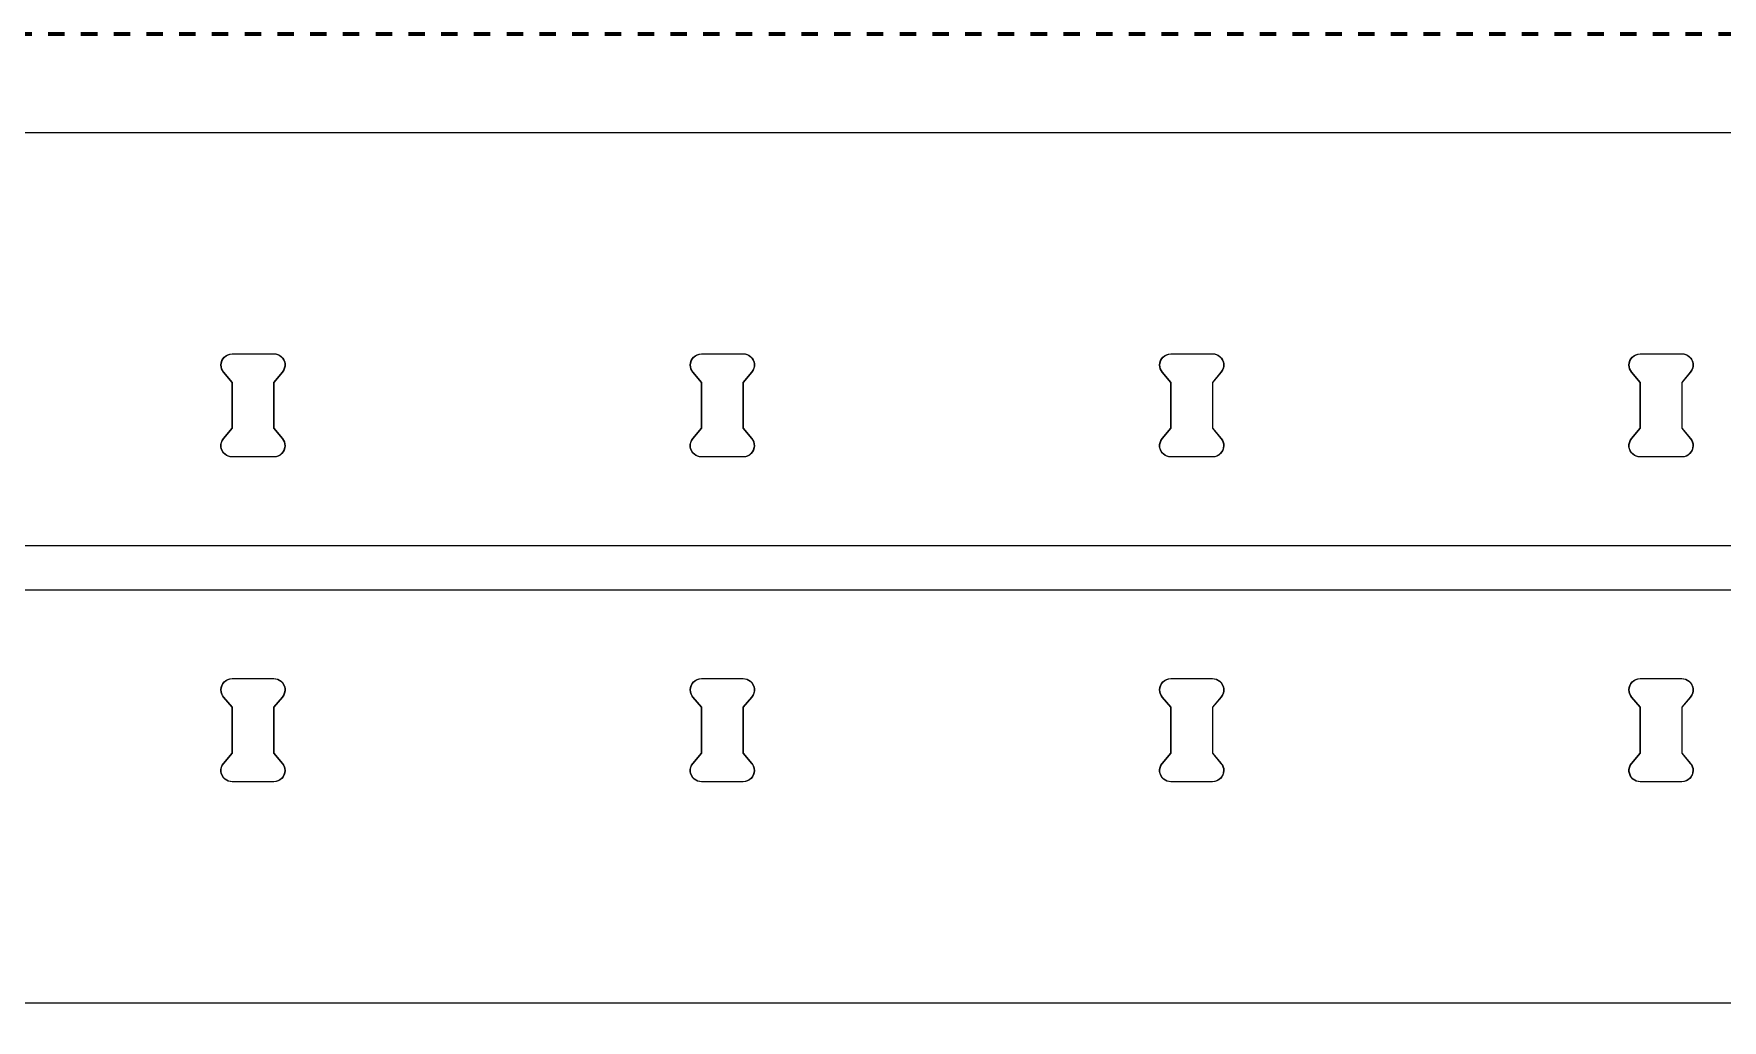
# Model space of a CAD drawing. Header units: inches. Extents: x 0 to 96, y -60 to 51.
# Drawn here: x 28.64 to 57.29, y -16.74 to 0 of the extents above; entities that cross this region are included whole.
import ezdxf

# ---------------------------------------------------------------- set-up
doc = ezdxf.new("R2010")
doc.units = ezdxf.units.IN
doc.header["$MEASUREMENT"] = 0
doc.linetypes.add('AI-Linetype-1', pattern=[0.555556, 0.277778, -0.277778])
doc.layers.add('formatting', color=7, linetype='Continuous')
doc.layers.add('full-70', color=7, linetype='Continuous')

# ---------------------------------------------------------------- blocks, each defined once
blk = doc.blocks.new('block 15')
at = {"layer": 'full-70', "color": 7, "lineweight": 15, "true_color": 0xffffff}
blk.add_open_spline([(1.825, -9.443), (1.825, -9.443), (78.825, -9.443), (78.825, -9.443), (78.825, -9.443), (78.825, -11.943), (78.825, -11.943), (78.825, -14.428), (76.81, -16.443), (74.325, -16.443), (74.325, -16.443), (6.325, -16.443), (6.325, -16.443), (3.84, -16.443), (1.825, -14.428), (1.825, -11.943), (1.825, -11.943), (1.825, -9.443), (1.825, -9.443)], degree=3, knots=[0, 0, 0, 0, 1, 1, 1, 2, 2, 2, 3, 3, 3, 4, 4, 4, 5, 5, 5, 6, 6, 6, 6], dxfattribs=at)
blk = doc.blocks.new('block 17')
at = {"layer": 'full-70', "color": 7, "lineweight": 15, "true_color": 0xffffff}
blk.add_open_spline([(40.675, -11.428), (40.675, -11.428), (40.821, -11.255), (40.821, -11.255), (40.888, -11.174), (40.878, -11.055), (40.797, -10.987), (40.763, -10.958), (40.72, -10.943), (40.675, -10.943), (40.675, -10.943), (39.975, -10.943), (39.975, -10.943), (39.87, -10.943), (39.785, -11.028), (39.785, -11.133), (39.785, -11.177), (39.801, -11.221), (39.829, -11.255), (39.829, -11.255), (39.975, -11.428), (39.975, -11.428), (39.975, -11.428), (39.975, -12.207), (39.975, -12.207), (39.975, -12.207), (39.829, -12.381), (39.829, -12.381), (39.762, -12.461), (39.773, -12.581), (39.853, -12.648), (39.887, -12.677), (39.93, -12.693), (39.975, -12.693), (39.975, -12.693), (40.675, -12.693), (40.675, -12.693), (40.78, -12.693), (40.865, -12.608), (40.865, -12.503), (40.865, -12.458), (40.849, -12.415), (40.821, -12.381), (40.821, -12.381), (40.675, -12.207), (40.675, -12.207), (40.675, -12.207), (40.675, -11.428), (40.675, -11.428)], degree=3, knots=[0, 0, 0, 0, 1, 1, 1, 2, 2, 2, 3, 3, 3, 4, 4, 4, 5, 5, 5, 6, 6, 6, 7, 7, 7, 8, 8, 8, 9, 9, 9, 10, 10, 10, 11, 11, 11, 12, 12, 12, 13, 13, 13, 14, 14, 14, 15, 15, 15, 16, 16, 16, 16], dxfattribs=at)
blk = doc.blocks.new('block 21')
at = {"layer": 'full-70', "color": 7, "lineweight": 15, "true_color": 0xffffff}
blk.add_open_spline([(31.867, -11.255), (31.867, -11.255), (32.013, -11.428), (32.013, -11.428), (32.013, -11.428), (32.013, -12.207), (32.013, -12.207), (32.013, -12.207), (31.867, -12.381), (31.867, -12.381), (31.8, -12.461), (31.81, -12.581), (31.89, -12.648), (31.925, -12.677), (31.968, -12.693), (32.013, -12.693), (32.013, -12.693), (32.713, -12.693), (32.713, -12.693), (32.817, -12.693), (32.903, -12.608), (32.903, -12.503), (32.903, -12.458), (32.887, -12.415), (32.858, -12.381), (32.858, -12.381), (32.713, -12.207), (32.713, -12.207), (32.713, -12.207), (32.713, -11.428), (32.713, -11.428), (32.713, -11.428), (32.858, -11.255), (32.858, -11.255), (32.926, -11.174), (32.915, -11.055), (32.835, -10.987), (32.8, -10.958), (32.757, -10.943), (32.713, -10.943), (32.713, -10.943), (32.013, -10.943), (32.013, -10.943), (31.908, -10.943), (31.823, -11.028), (31.823, -11.133), (31.823, -11.177), (31.838, -11.221), (31.867, -11.255)], degree=3, knots=[0, 0, 0, 0, 1, 1, 1, 2, 2, 2, 3, 3, 3, 4, 4, 4, 5, 5, 5, 6, 6, 6, 7, 7, 7, 8, 8, 8, 9, 9, 9, 10, 10, 10, 11, 11, 11, 12, 12, 12, 13, 13, 13, 14, 14, 14, 15, 15, 15, 16, 16, 16, 16], dxfattribs=at)
blk = doc.blocks.new('block 24')
at = {"layer": 'full-70', "color": 7, "lineweight": 15, "true_color": 0xffffff}
blk.add_open_spline([(55.9, -12.207), (55.9, -12.207), (55.754, -12.381), (55.754, -12.381), (55.687, -12.461), (55.698, -12.581), (55.778, -12.648), (55.812, -12.677), (55.855, -12.693), (55.9, -12.693), (55.9, -12.693), (56.6, -12.693), (56.6, -12.693), (56.705, -12.693), (56.79, -12.608), (56.79, -12.503), (56.79, -12.458), (56.774, -12.415), (56.746, -12.381), (56.746, -12.381), (56.6, -12.207), (56.6, -12.207), (56.6, -12.207), (56.6, -11.428), (56.6, -11.428), (56.6, -11.428), (56.746, -11.255), (56.746, -11.255), (56.813, -11.174), (56.803, -11.055), (56.722, -10.987), (56.688, -10.958), (56.645, -10.943), (56.6, -10.943), (56.6, -10.943), (55.9, -10.943), (55.9, -10.943), (55.795, -10.943), (55.71, -11.028), (55.71, -11.133), (55.71, -11.177), (55.726, -11.221), (55.754, -11.255), (55.754, -11.255), (55.9, -11.428), (55.9, -11.428), (55.9, -11.428), (55.9, -12.207), (55.9, -12.207)], degree=3, knots=[0, 0, 0, 0, 1, 1, 1, 2, 2, 2, 3, 3, 3, 4, 4, 4, 5, 5, 5, 6, 6, 6, 7, 7, 7, 8, 8, 8, 9, 9, 9, 10, 10, 10, 11, 11, 11, 12, 12, 12, 13, 13, 13, 14, 14, 14, 15, 15, 15, 16, 16, 16, 16], dxfattribs=at)
blk = doc.blocks.new('block 25')
at = {"layer": 'full-70', "color": 7, "lineweight": 15, "true_color": 0xffffff}
blk.add_open_spline([(47.938, -12.207), (47.938, -12.207), (47.792, -12.381), (47.792, -12.381), (47.725, -12.461), (47.735, -12.581), (47.815, -12.648), (47.85, -12.677), (47.893, -12.693), (47.938, -12.693), (47.938, -12.693), (48.638, -12.693), (48.638, -12.693), (48.742, -12.693), (48.828, -12.608), (48.828, -12.503), (48.828, -12.458), (48.812, -12.415), (48.783, -12.381), (48.783, -12.381), (48.638, -12.207), (48.638, -12.207), (48.638, -12.207), (48.638, -11.428), (48.638, -11.428), (48.638, -11.428), (48.783, -11.255), (48.783, -11.255), (48.851, -11.174), (48.84, -11.055), (48.76, -10.987), (48.725, -10.958), (48.682, -10.943), (48.638, -10.943), (48.638, -10.943), (47.938, -10.943), (47.938, -10.943), (47.833, -10.943), (47.748, -11.028), (47.748, -11.133), (47.748, -11.177), (47.763, -11.221), (47.792, -11.255), (47.792, -11.255), (47.938, -11.428), (47.938, -11.428), (47.938, -11.428), (47.938, -12.207), (47.938, -12.207)], degree=3, knots=[0, 0, 0, 0, 1, 1, 1, 2, 2, 2, 3, 3, 3, 4, 4, 4, 5, 5, 5, 6, 6, 6, 7, 7, 7, 8, 8, 8, 9, 9, 9, 10, 10, 10, 11, 11, 11, 12, 12, 12, 13, 13, 13, 14, 14, 14, 15, 15, 15, 16, 16, 16, 16], dxfattribs=at)
blk = doc.blocks.new('block 16')
at = {"layer": 'full-70'}
for name in ['block 21', 'block 17', 'block 25', 'block 24']:
    blk.add_blockref(name, (0, 0), dxfattribs=at)
blk = doc.blocks.new('block 14')
at = {"layer": 'full-70'}
for name in ['block 15', 'block 16']:
    blk.add_blockref(name, (0, 0), dxfattribs=at)
blk = doc.blocks.new('block 27')
at = {"layer": 'full-70', "color": 7, "lineweight": 15, "true_color": 0xffffff}
blk.add_open_spline([(78.825, -8.681), (78.825, -8.681), (1.825, -8.681), (1.825, -8.681), (1.825, -8.681), (1.825, -6.181), (1.825, -6.181), (1.825, -3.695), (3.84, -1.681), (6.325, -1.681), (6.325, -1.681), (74.325, -1.681), (74.325, -1.681), (76.81, -1.681), (78.825, -3.695), (78.825, -6.181), (78.825, -6.181), (78.825, -8.681), (78.825, -8.681)], degree=3, knots=[0, 0, 0, 0, 1, 1, 1, 2, 2, 2, 3, 3, 3, 4, 4, 4, 5, 5, 5, 6, 6, 6, 6], dxfattribs=at)
blk = doc.blocks.new('block 29')
at = {"layer": 'full-70', "color": 7, "lineweight": 15, "true_color": 0xffffff}
blk.add_open_spline([(39.975, -6.695), (39.975, -6.695), (39.829, -6.868), (39.829, -6.868), (39.762, -6.949), (39.773, -7.069), (39.853, -7.136), (39.887, -7.165), (39.93, -7.181), (39.975, -7.181), (39.975, -7.181), (40.675, -7.181), (40.675, -7.181), (40.78, -7.181), (40.865, -7.095), (40.865, -6.991), (40.865, -6.946), (40.849, -6.903), (40.821, -6.868), (40.821, -6.868), (40.675, -6.695), (40.675, -6.695), (40.675, -6.695), (40.675, -5.916), (40.675, -5.916), (40.675, -5.916), (40.821, -5.743), (40.821, -5.743), (40.888, -5.662), (40.878, -5.542), (40.797, -5.475), (40.763, -5.446), (40.72, -5.431), (40.675, -5.431), (40.675, -5.431), (39.975, -5.431), (39.975, -5.431), (39.87, -5.431), (39.785, -5.516), (39.785, -5.621), (39.785, -5.665), (39.801, -5.708), (39.829, -5.743), (39.829, -5.743), (39.975, -5.916), (39.975, -5.916), (39.975, -5.916), (39.975, -6.695), (39.975, -6.695)], degree=3, knots=[0, 0, 0, 0, 1, 1, 1, 2, 2, 2, 3, 3, 3, 4, 4, 4, 5, 5, 5, 6, 6, 6, 7, 7, 7, 8, 8, 8, 9, 9, 9, 10, 10, 10, 11, 11, 11, 12, 12, 12, 13, 13, 13, 14, 14, 14, 15, 15, 15, 16, 16, 16, 16], dxfattribs=at)
blk = doc.blocks.new('block 32')
at = {"layer": 'full-70', "color": 7, "lineweight": 15, "true_color": 0xffffff}
blk.add_open_spline([(56.746, -6.868), (56.746, -6.868), (56.6, -6.695), (56.6, -6.695), (56.6, -6.695), (56.6, -5.916), (56.6, -5.916), (56.6, -5.916), (56.746, -5.743), (56.746, -5.743), (56.813, -5.662), (56.803, -5.542), (56.722, -5.475), (56.688, -5.446), (56.645, -5.431), (56.6, -5.431), (56.6, -5.431), (55.9, -5.431), (55.9, -5.431), (55.795, -5.431), (55.71, -5.516), (55.71, -5.621), (55.71, -5.665), (55.726, -5.708), (55.754, -5.743), (55.754, -5.743), (55.9, -5.916), (55.9, -5.916), (55.9, -5.916), (55.9, -6.695), (55.9, -6.695), (55.9, -6.695), (55.754, -6.868), (55.754, -6.868), (55.687, -6.949), (55.697, -7.069), (55.778, -7.136), (55.812, -7.165), (55.855, -7.181), (55.9, -7.181), (55.9, -7.181), (56.6, -7.181), (56.6, -7.181), (56.705, -7.181), (56.79, -7.095), (56.79, -6.991), (56.79, -6.946), (56.774, -6.903), (56.746, -6.868)], degree=3, knots=[0, 0, 0, 0, 1, 1, 1, 2, 2, 2, 3, 3, 3, 4, 4, 4, 5, 5, 5, 6, 6, 6, 7, 7, 7, 8, 8, 8, 9, 9, 9, 10, 10, 10, 11, 11, 11, 12, 12, 12, 13, 13, 13, 14, 14, 14, 15, 15, 15, 16, 16, 16, 16], dxfattribs=at)
blk = doc.blocks.new('block 33')
at = {"layer": 'full-70', "color": 7, "lineweight": 15, "true_color": 0xffffff}
blk.add_open_spline([(48.783, -6.868), (48.783, -6.868), (48.638, -6.695), (48.638, -6.695), (48.638, -6.695), (48.638, -5.916), (48.638, -5.916), (48.638, -5.916), (48.783, -5.743), (48.783, -5.743), (48.851, -5.662), (48.84, -5.542), (48.76, -5.475), (48.725, -5.446), (48.682, -5.431), (48.638, -5.431), (48.638, -5.431), (47.938, -5.431), (47.938, -5.431), (47.833, -5.431), (47.748, -5.516), (47.748, -5.621), (47.748, -5.665), (47.763, -5.708), (47.792, -5.743), (47.792, -5.743), (47.938, -5.916), (47.938, -5.916), (47.938, -5.916), (47.938, -6.695), (47.938, -6.695), (47.938, -6.695), (47.792, -6.868), (47.792, -6.868), (47.725, -6.949), (47.735, -7.069), (47.815, -7.136), (47.85, -7.165), (47.893, -7.181), (47.938, -7.181), (47.938, -7.181), (48.638, -7.181), (48.638, -7.181), (48.742, -7.181), (48.828, -7.095), (48.828, -6.991), (48.828, -6.946), (48.812, -6.903), (48.783, -6.868)], degree=3, knots=[0, 0, 0, 0, 1, 1, 1, 2, 2, 2, 3, 3, 3, 4, 4, 4, 5, 5, 5, 6, 6, 6, 7, 7, 7, 8, 8, 8, 9, 9, 9, 10, 10, 10, 11, 11, 11, 12, 12, 12, 13, 13, 13, 14, 14, 14, 15, 15, 15, 16, 16, 16, 16], dxfattribs=at)
blk = doc.blocks.new('block 37')
at = {"layer": 'full-70', "color": 7, "lineweight": 15, "true_color": 0xffffff}
blk.add_open_spline([(32.713, -5.916), (32.713, -5.916), (32.858, -5.743), (32.858, -5.743), (32.926, -5.662), (32.915, -5.542), (32.835, -5.475), (32.8, -5.446), (32.757, -5.431), (32.713, -5.431), (32.713, -5.431), (32.013, -5.431), (32.013, -5.431), (31.908, -5.431), (31.823, -5.516), (31.823, -5.621), (31.823, -5.665), (31.838, -5.708), (31.867, -5.743), (31.867, -5.743), (32.013, -5.916), (32.013, -5.916), (32.013, -5.916), (32.013, -6.695), (32.013, -6.695), (32.013, -6.695), (31.867, -6.868), (31.867, -6.868), (31.8, -6.949), (31.81, -7.069), (31.89, -7.136), (31.925, -7.165), (31.968, -7.181), (32.013, -7.181), (32.013, -7.181), (32.713, -7.181), (32.713, -7.181), (32.817, -7.181), (32.903, -7.095), (32.903, -6.991), (32.903, -6.946), (32.887, -6.903), (32.858, -6.868), (32.858, -6.868), (32.713, -6.695), (32.713, -6.695), (32.713, -6.695), (32.713, -5.916), (32.713, -5.916)], degree=3, knots=[0, 0, 0, 0, 1, 1, 1, 2, 2, 2, 3, 3, 3, 4, 4, 4, 5, 5, 5, 6, 6, 6, 7, 7, 7, 8, 8, 8, 9, 9, 9, 10, 10, 10, 11, 11, 11, 12, 12, 12, 13, 13, 13, 14, 14, 14, 15, 15, 15, 16, 16, 16, 16], dxfattribs=at)
blk = doc.blocks.new('block 28')
at = {"layer": 'full-70'}
for name in ['block 37', 'block 29', 'block 33', 'block 32']:
    blk.add_blockref(name, (0, 0), dxfattribs=at)
blk = doc.blocks.new('block 26')
at = {"layer": 'full-70'}
for name in ['block 27', 'block 28']:
    blk.add_blockref(name, (0, 0), dxfattribs=at)
blk = doc.blocks.new('block 59')
at = {"layer": 'full-70', "color": 7, "lineweight": 15, "true_color": 0xffffff}
blk.add_open_spline([(1.825, -9.443), (1.825, -9.443), (78.825, -9.443), (78.825, -9.443), (78.825, -9.443), (78.825, -11.943), (78.825, -11.943), (78.825, -14.428), (76.81, -16.443), (74.325, -16.443), (74.325, -16.443), (6.325, -16.443), (6.325, -16.443), (3.84, -16.443), (1.825, -14.428), (1.825, -11.943), (1.825, -11.943), (1.825, -9.443), (1.825, -9.443)], degree=3, knots=[0, 0, 0, 0, 1, 1, 1, 2, 2, 2, 3, 3, 3, 4, 4, 4, 5, 5, 5, 6, 6, 6, 6], dxfattribs=at)
blk = doc.blocks.new('block 61')
at = {"layer": 'full-70', "color": 7, "lineweight": 15, "true_color": 0xffffff}
blk.add_open_spline([(40.68, -11.428), (40.68, -11.428), (40.826, -11.255), (40.826, -11.255), (40.893, -11.174), (40.883, -11.055), (40.802, -10.987), (40.768, -10.958), (40.725, -10.943), (40.68, -10.943), (40.68, -10.943), (39.97, -10.943), (39.97, -10.943), (39.865, -10.943), (39.78, -11.028), (39.78, -11.133), (39.78, -11.177), (39.796, -11.221), (39.824, -11.255), (39.824, -11.255), (39.97, -11.428), (39.97, -11.428), (39.97, -11.428), (39.97, -12.207), (39.97, -12.207), (39.97, -12.207), (39.824, -12.381), (39.824, -12.381), (39.757, -12.461), (39.768, -12.581), (39.848, -12.648), (39.882, -12.677), (39.925, -12.693), (39.97, -12.693), (39.97, -12.693), (40.68, -12.693), (40.68, -12.693), (40.785, -12.693), (40.87, -12.608), (40.87, -12.503), (40.87, -12.458), (40.854, -12.415), (40.826, -12.381), (40.826, -12.381), (40.68, -12.207), (40.68, -12.207), (40.68, -12.207), (40.68, -11.428), (40.68, -11.428)], degree=3, knots=[0, 0, 0, 0, 1, 1, 1, 2, 2, 2, 3, 3, 3, 4, 4, 4, 5, 5, 5, 6, 6, 6, 7, 7, 7, 8, 8, 8, 9, 9, 9, 10, 10, 10, 11, 11, 11, 12, 12, 12, 13, 13, 13, 14, 14, 14, 15, 15, 15, 16, 16, 16, 16], dxfattribs=at)
blk = doc.blocks.new('block 65')
at = {"layer": 'full-70', "color": 7, "lineweight": 15, "true_color": 0xffffff}
blk.add_open_spline([(31.862, -11.255), (31.862, -11.255), (32.008, -11.428), (32.008, -11.428), (32.008, -11.428), (32.008, -12.207), (32.008, -12.207), (32.008, -12.207), (31.862, -12.381), (31.862, -12.381), (31.795, -12.461), (31.805, -12.581), (31.885, -12.648), (31.92, -12.677), (31.963, -12.693), (32.008, -12.693), (32.008, -12.693), (32.718, -12.693), (32.718, -12.693), (32.822, -12.693), (32.908, -12.608), (32.908, -12.503), (32.908, -12.458), (32.892, -12.415), (32.863, -12.381), (32.863, -12.381), (32.718, -12.207), (32.718, -12.207), (32.718, -12.207), (32.718, -11.428), (32.718, -11.428), (32.718, -11.428), (32.863, -11.255), (32.863, -11.255), (32.931, -11.174), (32.92, -11.055), (32.84, -10.987), (32.805, -10.958), (32.762, -10.943), (32.718, -10.943), (32.718, -10.943), (32.008, -10.943), (32.008, -10.943), (31.903, -10.943), (31.818, -11.028), (31.818, -11.133), (31.818, -11.177), (31.833, -11.221), (31.862, -11.255)], degree=3, knots=[0, 0, 0, 0, 1, 1, 1, 2, 2, 2, 3, 3, 3, 4, 4, 4, 5, 5, 5, 6, 6, 6, 7, 7, 7, 8, 8, 8, 9, 9, 9, 10, 10, 10, 11, 11, 11, 12, 12, 12, 13, 13, 13, 14, 14, 14, 15, 15, 15, 16, 16, 16, 16], dxfattribs=at)
blk = doc.blocks.new('block 68')
at = {"layer": 'full-70', "color": 7, "lineweight": 15, "true_color": 0xffffff}
blk.add_open_spline([(55.895, -12.207), (55.895, -12.207), (55.749, -12.381), (55.749, -12.381), (55.682, -12.461), (55.693, -12.581), (55.773, -12.648), (55.807, -12.677), (55.85, -12.693), (55.895, -12.693), (55.895, -12.693), (56.605, -12.693), (56.605, -12.693), (56.71, -12.693), (56.795, -12.608), (56.795, -12.503), (56.795, -12.458), (56.779, -12.415), (56.751, -12.381), (56.751, -12.381), (56.605, -12.207), (56.605, -12.207), (56.605, -12.207), (56.605, -11.428), (56.605, -11.428), (56.605, -11.428), (56.751, -11.255), (56.751, -11.255), (56.818, -11.174), (56.808, -11.055), (56.727, -10.987), (56.693, -10.958), (56.65, -10.943), (56.605, -10.943), (56.605, -10.943), (55.895, -10.943), (55.895, -10.943), (55.79, -10.943), (55.705, -11.028), (55.705, -11.133), (55.705, -11.177), (55.721, -11.221), (55.749, -11.255), (55.749, -11.255), (55.895, -11.428), (55.895, -11.428), (55.895, -11.428), (55.895, -12.207), (55.895, -12.207)], degree=3, knots=[0, 0, 0, 0, 1, 1, 1, 2, 2, 2, 3, 3, 3, 4, 4, 4, 5, 5, 5, 6, 6, 6, 7, 7, 7, 8, 8, 8, 9, 9, 9, 10, 10, 10, 11, 11, 11, 12, 12, 12, 13, 13, 13, 14, 14, 14, 15, 15, 15, 16, 16, 16, 16], dxfattribs=at)
blk = doc.blocks.new('block 69')
at = {"layer": 'full-70', "color": 7, "lineweight": 15, "true_color": 0xffffff}
blk.add_open_spline([(47.933, -12.207), (47.933, -12.207), (47.787, -12.381), (47.787, -12.381), (47.72, -12.461), (47.73, -12.581), (47.81, -12.648), (47.845, -12.677), (47.888, -12.693), (47.933, -12.693), (47.933, -12.693), (48.643, -12.693), (48.643, -12.693), (48.747, -12.693), (48.833, -12.608), (48.833, -12.503), (48.833, -12.458), (48.817, -12.415), (48.788, -12.381), (48.788, -12.381), (48.643, -12.207), (48.643, -12.207), (48.643, -12.207), (48.643, -11.428), (48.643, -11.428), (48.643, -11.428), (48.788, -11.255), (48.788, -11.255), (48.856, -11.174), (48.845, -11.055), (48.765, -10.987), (48.73, -10.958), (48.687, -10.943), (48.643, -10.943), (48.643, -10.943), (47.933, -10.943), (47.933, -10.943), (47.828, -10.943), (47.743, -11.028), (47.743, -11.133), (47.743, -11.177), (47.758, -11.221), (47.787, -11.255), (47.787, -11.255), (47.933, -11.428), (47.933, -11.428), (47.933, -11.428), (47.933, -12.207), (47.933, -12.207)], degree=3, knots=[0, 0, 0, 0, 1, 1, 1, 2, 2, 2, 3, 3, 3, 4, 4, 4, 5, 5, 5, 6, 6, 6, 7, 7, 7, 8, 8, 8, 9, 9, 9, 10, 10, 10, 11, 11, 11, 12, 12, 12, 13, 13, 13, 14, 14, 14, 15, 15, 15, 16, 16, 16, 16], dxfattribs=at)
blk = doc.blocks.new('block 60')
at = {"layer": 'full-70'}
for name in ['block 65', 'block 61', 'block 69', 'block 68']:
    blk.add_blockref(name, (0, 0), dxfattribs=at)
blk = doc.blocks.new('block 58')
at = {"layer": 'full-70'}
for name in ['block 59', 'block 60']:
    blk.add_blockref(name, (0, 0), dxfattribs=at)
blk = doc.blocks.new('block 71')
at = {"layer": 'full-70', "color": 7, "lineweight": 15, "true_color": 0xffffff}
blk.add_open_spline([(78.825, -8.681), (78.825, -8.681), (1.825, -8.681), (1.825, -8.681), (1.825, -8.681), (1.825, -6.181), (1.825, -6.181), (1.825, -3.695), (3.84, -1.681), (6.325, -1.681), (6.325, -1.681), (74.325, -1.681), (74.325, -1.681), (76.81, -1.681), (78.825, -3.695), (78.825, -6.181), (78.825, -6.181), (78.825, -8.681), (78.825, -8.681)], degree=3, knots=[0, 0, 0, 0, 1, 1, 1, 2, 2, 2, 3, 3, 3, 4, 4, 4, 5, 5, 5, 6, 6, 6, 6], dxfattribs=at)
blk = doc.blocks.new('block 73')
at = {"layer": 'full-70', "color": 7, "lineweight": 15, "true_color": 0xffffff}
blk.add_open_spline([(39.97, -6.695), (39.97, -6.695), (39.824, -6.868), (39.824, -6.868), (39.757, -6.949), (39.768, -7.069), (39.848, -7.136), (39.882, -7.165), (39.925, -7.181), (39.97, -7.181), (39.97, -7.181), (40.68, -7.181), (40.68, -7.181), (40.785, -7.181), (40.87, -7.095), (40.87, -6.991), (40.87, -6.946), (40.854, -6.903), (40.826, -6.868), (40.826, -6.868), (40.68, -6.695), (40.68, -6.695), (40.68, -6.695), (40.68, -5.916), (40.68, -5.916), (40.68, -5.916), (40.826, -5.743), (40.826, -5.743), (40.893, -5.662), (40.883, -5.542), (40.802, -5.475), (40.768, -5.446), (40.725, -5.431), (40.68, -5.431), (40.68, -5.431), (39.97, -5.431), (39.97, -5.431), (39.865, -5.431), (39.78, -5.516), (39.78, -5.621), (39.78, -5.665), (39.796, -5.708), (39.824, -5.743), (39.824, -5.743), (39.97, -5.916), (39.97, -5.916), (39.97, -5.916), (39.97, -6.695), (39.97, -6.695)], degree=3, knots=[0, 0, 0, 0, 1, 1, 1, 2, 2, 2, 3, 3, 3, 4, 4, 4, 5, 5, 5, 6, 6, 6, 7, 7, 7, 8, 8, 8, 9, 9, 9, 10, 10, 10, 11, 11, 11, 12, 12, 12, 13, 13, 13, 14, 14, 14, 15, 15, 15, 16, 16, 16, 16], dxfattribs=at)
blk = doc.blocks.new('block 76')
at = {"layer": 'full-70', "color": 7, "lineweight": 15, "true_color": 0xffffff}
blk.add_open_spline([(56.751, -6.868), (56.751, -6.868), (56.605, -6.695), (56.605, -6.695), (56.605, -6.695), (56.605, -5.916), (56.605, -5.916), (56.605, -5.916), (56.751, -5.743), (56.751, -5.743), (56.818, -5.662), (56.808, -5.542), (56.727, -5.475), (56.693, -5.446), (56.65, -5.431), (56.605, -5.431), (56.605, -5.431), (55.895, -5.431), (55.895, -5.431), (55.79, -5.431), (55.705, -5.516), (55.705, -5.621), (55.705, -5.665), (55.721, -5.708), (55.749, -5.743), (55.749, -5.743), (55.895, -5.916), (55.895, -5.916), (55.895, -5.916), (55.895, -6.695), (55.895, -6.695), (55.895, -6.695), (55.749, -6.868), (55.749, -6.868), (55.682, -6.949), (55.693, -7.069), (55.773, -7.136), (55.807, -7.165), (55.85, -7.181), (55.895, -7.181), (55.895, -7.181), (56.605, -7.181), (56.605, -7.181), (56.71, -7.181), (56.795, -7.095), (56.795, -6.991), (56.795, -6.946), (56.779, -6.903), (56.751, -6.868)], degree=3, knots=[0, 0, 0, 0, 1, 1, 1, 2, 2, 2, 3, 3, 3, 4, 4, 4, 5, 5, 5, 6, 6, 6, 7, 7, 7, 8, 8, 8, 9, 9, 9, 10, 10, 10, 11, 11, 11, 12, 12, 12, 13, 13, 13, 14, 14, 14, 15, 15, 15, 16, 16, 16, 16], dxfattribs=at)
blk = doc.blocks.new('block 77')
at = {"layer": 'full-70', "color": 7, "lineweight": 15, "true_color": 0xffffff}
blk.add_open_spline([(48.788, -6.868), (48.788, -6.868), (48.643, -6.695), (48.643, -6.695), (48.643, -6.695), (48.643, -5.916), (48.643, -5.916), (48.643, -5.916), (48.788, -5.743), (48.788, -5.743), (48.856, -5.662), (48.845, -5.542), (48.765, -5.475), (48.73, -5.446), (48.687, -5.431), (48.643, -5.431), (48.643, -5.431), (47.933, -5.431), (47.933, -5.431), (47.828, -5.431), (47.743, -5.516), (47.743, -5.621), (47.743, -5.665), (47.758, -5.708), (47.787, -5.743), (47.787, -5.743), (47.933, -5.916), (47.933, -5.916), (47.933, -5.916), (47.933, -6.695), (47.933, -6.695), (47.933, -6.695), (47.787, -6.868), (47.787, -6.868), (47.72, -6.949), (47.73, -7.069), (47.81, -7.136), (47.845, -7.165), (47.888, -7.181), (47.933, -7.181), (47.933, -7.181), (48.643, -7.181), (48.643, -7.181), (48.747, -7.181), (48.833, -7.095), (48.833, -6.991), (48.833, -6.946), (48.817, -6.903), (48.788, -6.868)], degree=3, knots=[0, 0, 0, 0, 1, 1, 1, 2, 2, 2, 3, 3, 3, 4, 4, 4, 5, 5, 5, 6, 6, 6, 7, 7, 7, 8, 8, 8, 9, 9, 9, 10, 10, 10, 11, 11, 11, 12, 12, 12, 13, 13, 13, 14, 14, 14, 15, 15, 15, 16, 16, 16, 16], dxfattribs=at)
blk = doc.blocks.new('block 81')
at = {"layer": 'full-70', "color": 7, "lineweight": 15, "true_color": 0xffffff}
blk.add_open_spline([(32.718, -5.916), (32.718, -5.916), (32.863, -5.743), (32.863, -5.743), (32.931, -5.662), (32.92, -5.542), (32.84, -5.475), (32.805, -5.446), (32.762, -5.431), (32.718, -5.431), (32.718, -5.431), (32.008, -5.431), (32.008, -5.431), (31.903, -5.431), (31.818, -5.516), (31.818, -5.621), (31.818, -5.665), (31.833, -5.708), (31.862, -5.743), (31.862, -5.743), (32.008, -5.916), (32.008, -5.916), (32.008, -5.916), (32.008, -6.695), (32.008, -6.695), (32.008, -6.695), (31.862, -6.868), (31.862, -6.868), (31.795, -6.949), (31.805, -7.069), (31.885, -7.136), (31.92, -7.165), (31.963, -7.181), (32.008, -7.181), (32.008, -7.181), (32.718, -7.181), (32.718, -7.181), (32.822, -7.181), (32.908, -7.095), (32.908, -6.991), (32.908, -6.946), (32.892, -6.903), (32.863, -6.868), (32.863, -6.868), (32.718, -6.695), (32.718, -6.695), (32.718, -6.695), (32.718, -5.916), (32.718, -5.916)], degree=3, knots=[0, 0, 0, 0, 1, 1, 1, 2, 2, 2, 3, 3, 3, 4, 4, 4, 5, 5, 5, 6, 6, 6, 7, 7, 7, 8, 8, 8, 9, 9, 9, 10, 10, 10, 11, 11, 11, 12, 12, 12, 13, 13, 13, 14, 14, 14, 15, 15, 15, 16, 16, 16, 16], dxfattribs=at)
blk = doc.blocks.new('block 72')
at = {"layer": 'full-70'}
for name in ['block 81', 'block 73', 'block 77', 'block 76']:
    blk.add_blockref(name, (0, 0), dxfattribs=at)
blk = doc.blocks.new('block 70')
at = {"layer": 'full-70'}
for name in ['block 71', 'block 72']:
    blk.add_blockref(name, (0, 0), dxfattribs=at)

msp = doc.modelspace()

# ---------------------------------------------------------------- linework, layer by layer
at = {"layer": 'formatting', "color": 7, "linetype": 'AI-Linetype-1', "lineweight": 158, "true_color": 0xffffff}
msp.add_lwpolyline([(96, -48), (0, -48), (0, 0), (96, 0), (96, -48)], dxfattribs=at)

# ---------------------------------------------------------------- block references
at = {"layer": 'full-70'}
for name in ['block 26', 'block 70', 'block 14', 'block 58']:
    msp.add_blockref(name, (0, 0), dxfattribs=at)

doc.saveas('drawing.dxf')
